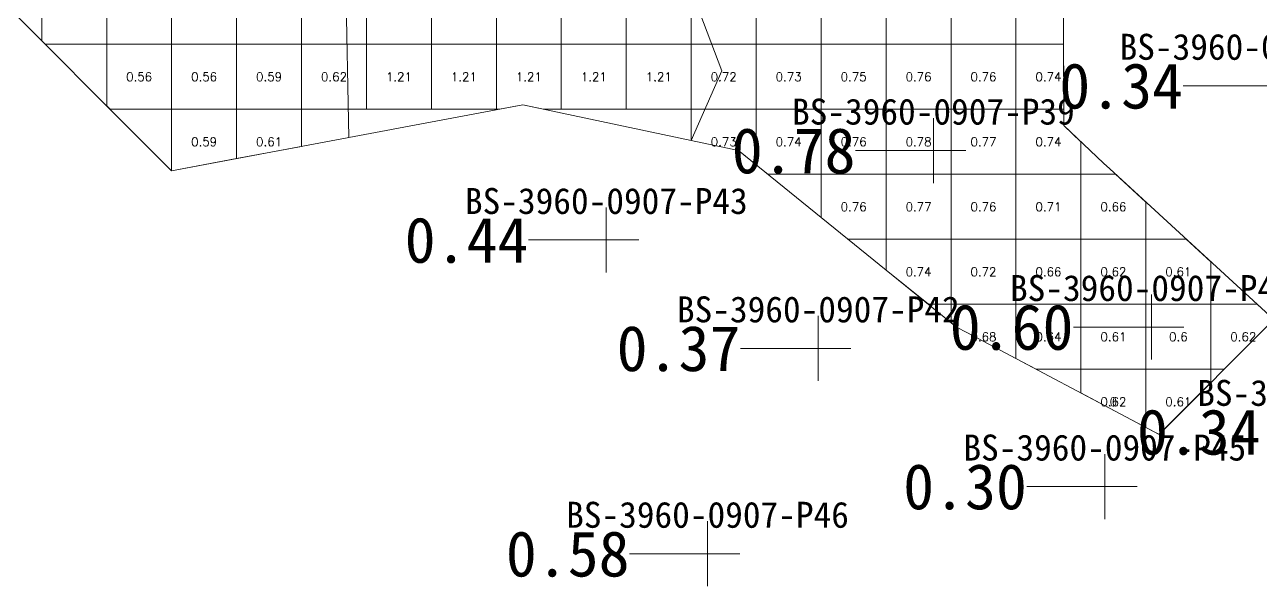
# Model space of a CAD drawing. Header units: inches. Extents: x 469987 to 470037.4, y 4349675.1 to 4349761.5.
# Drawn here: x 470002.55 to 470021.57, y 4349693.36 to 4349702 of the extents above; entities that cross this region are included whole.
import ezdxf
from ezdxf.enums import TextEntityAlignment as Align

# ---------------------------------------------------------------- set-up
doc = ezdxf.new("R2010")
doc.units = ezdxf.units.IN
doc.header["$MEASUREMENT"] = 0
for name, color, linetype, lineweight in [('0.500-1.000', 7, 'Continuous', 0), ('1.000-1.500', 7, 'Continuous', 0), ('孔口文字', 7, 'Continuous', 0), ('点', 7, 'Continuous', 0), ('爆区方格网', 7, 'Continuous', 0), ('线条', 7, 'Continuous', 0), ('钻孔', 7, 'Continuous', 0)]:
    doc.layers.add(name, color=color, linetype=linetype, lineweight=lineweight)
doc.styles.add('3dmine_textStyle_1', font='txt.shx', dxfattribs={"height": 1, "bigfont": 'gbcbig.shx'})
doc.styles.add('3dmine_textStyle_3', font='simsunb.ttf', dxfattribs={"height": 1})

msp = doc.modelspace()

# ---------------------------------------------------------------- hatches: boundary and pattern name
at = {"layer": '钻孔', "linetype": 'Continuous', "lineweight": 0, "true_color": 0x00ffff, "extrusion": (0, 1, 0)}
for points in [[(-470017.538, 3949.688), (-470016.538, 3949.688), (-470016.538, 3960.688), (-470017.538, 3960.688)], [(-470020.894, 3949.605), (-470019.894, 3949.605), (-470019.894, 3960.605), (-470020.894, 3960.605)], [(-470014.06, 3949.687), (-470013.06, 3949.687), (-470013.06, 3960.687), (-470014.06, 3960.687)]]:
    msp.add_hatch(color=4, dxfattribs=at).paths.add_polyline_path(points, flags=0)
at = {"layer": '钻孔', "linetype": 'Continuous', "lineweight": 0, "true_color": 0x808080, "extrusion": (0, 1, 0)}
for points in [[(-470012.502, 3949.671), (-470011.502, 3949.671), (-470011.502, 3960.671), (-470012.502, 3960.671)], [(-470015.766, 3949.677), (-470014.766, 3949.677), (-470014.766, 3960.677), (-470015.766, 3960.677)], [(-470020.177, 3949.678), (-470019.177, 3949.678), (-470019.177, 3960.678), (-470020.177, 3960.678)]]:
    msp.add_hatch(color=8, dxfattribs=at).paths.add_polyline_path(points, flags=0)

# ---------------------------------------------------------------- linework, layer by layer
at = {"layer": '0.500-1.000', "color": 4, "linetype": 'Continuous', "lineweight": 0, "true_color": 0x00ffff}
for points in [[(470018.543, 4349702.298), (470018.545, 4349700.452), (470019.158, 4349699.874), (470019.252, 4349699.785), (470021.777, 4349697.467), (470020.012, 4349695.701), (470017.051, 4349697.268), (470016.894, 4349697.352), (470015.216, 4349698.709), (470013.538, 4349700.066), (470012.808, 4349700.221), (470013.278, 4349701.293), (470011.378, 4349706.311)], [(470007.445, 4349704.992), (470007.537, 4349700.267), (470007.513, 4349700.263), (470004.808, 4349699.756), (470001.808, 4349702.756)]]:
    msp.add_lwpolyline(points, dxfattribs=at)
at = {"layer": '1.000-1.500', "color": 4, "linetype": 'Continuous', "lineweight": 0, "true_color": 0x00ffff}
msp.add_lwpolyline([(470011.378, 4349706.311), (470013.278, 4349701.293), (470012.808, 4349700.221), (470010.219, 4349700.77), (470007.537, 4349700.267), (470007.445, 4349704.992), (470010.759, 4349706.553), (470011.378, 4349706.311)], dxfattribs=at)
at = {"layer": '点', "color": 138, "linetype": 'Continuous', "lineweight": 0, "true_color": 0x004c4c}
for points, elevation in [([(470022.081, 4349701.063), (470021.081, 4349701.063)], 3960.641), ([(470016.538, 4349699.566), (470016.538, 4349700.566)], 3960.688), ([(470017.038, 4349700.066), (470016.038, 4349700.066)], 3960.688), ([(470011.502, 4349698.191), (470011.502, 4349699.191)], 3960.671), ([(470012.002, 4349698.691), (470011.002, 4349698.691)], 3960.671), ([(470019.894, 4349696.852), (470019.894, 4349697.852)], 3960.605), ([(470014.766, 4349696.524), (470014.766, 4349697.524)], 3960.677), ([(470020.394, 4349697.352), (470019.394, 4349697.352)], 3960.605), ([(470015.266, 4349697.024), (470014.266, 4349697.024)], 3960.677), ([(470019.177, 4349694.398), (470019.177, 4349695.398)], 3960.678), ([(470019.677, 4349694.898), (470018.677, 4349694.898)], 3960.678), ([(470013.06, 4349693.364), (470013.06, 4349694.364)], 3960.687), ([(470013.56, 4349693.864), (470012.56, 4349693.864)], 3960.687)]:
    msp.add_lwpolyline(points, dxfattribs=dict(at, elevation=elevation))
at = {"layer": '爆区方格网', "color": 4, "linetype": 'Continuous', "lineweight": 0, "true_color": 0x00ffff}
for points, elevation in [([(470003.809, 4349701.702), (470002.862, 4349701.702), (470002.809, 4349701.755), (470002.809, 4349702.702), (470003.809, 4349702.702), (470003.809, 4349701.702)], 3960.909), ([(470004.809, 4349701.702), (470003.809, 4349701.702), (470003.809, 4349702.702), (470004.809, 4349702.702), (470004.809, 4349701.702)], 3960.909), ([(470005.809, 4349701.702), (470004.809, 4349701.702), (470004.809, 4349702.702), (470005.809, 4349702.702), (470005.809, 4349701.702)], 3960.909), ([(470006.809, 4349701.702), (470005.809, 4349701.702), (470005.809, 4349702.702), (470006.809, 4349702.702), (470006.809, 4349701.702)], 3960.909), ([(470007.809, 4349701.702), (470006.809, 4349701.702), (470006.809, 4349702.702), (470007.809, 4349702.702), (470007.809, 4349701.702)], 3960.909), ([(470008.809, 4349701.702), (470007.809, 4349701.702), (470007.809, 4349702.702), (470008.809, 4349702.702), (470008.809, 4349701.702)], 3960.81), ([(470009.809, 4349701.702), (470008.809, 4349701.702), (470008.809, 4349702.702), (470009.809, 4349702.702), (470009.809, 4349701.702)], 3960.81), ([(470010.809, 4349701.702), (470009.809, 4349701.702), (470009.809, 4349702.702), (470010.809, 4349702.702), (470010.809, 4349701.702)], 3960.81), ([(470011.809, 4349701.702), (470010.809, 4349701.702), (470010.809, 4349702.702), (470011.809, 4349702.702), (470011.809, 4349701.702)], 3960.81), ([(470012.809, 4349701.702), (470011.809, 4349701.702), (470011.809, 4349702.702), (470012.809, 4349702.702), (470012.809, 4349701.702)], 3960.81), ([(470013.809, 4349701.702), (470012.809, 4349701.702), (470012.809, 4349702.702), (470013.809, 4349702.702), (470013.809, 4349701.702)], 3960.909), ([(470014.809, 4349701.702), (470013.809, 4349701.702), (470013.809, 4349702.702), (470014.809, 4349702.702), (470014.809, 4349701.702)], 3960.909), ([(470015.809, 4349701.702), (470014.809, 4349701.702), (470014.809, 4349702.702), (470015.809, 4349702.702), (470015.809, 4349701.702)], 3960.909), ([(470016.809, 4349701.702), (470015.809, 4349701.702), (470015.809, 4349702.702), (470016.809, 4349702.702), (470016.809, 4349701.702)], 3960.909), ([(470017.809, 4349701.702), (470016.809, 4349701.702), (470016.809, 4349702.702), (470017.809, 4349702.702), (470017.809, 4349701.702)], 3960.909), ([(470018.809, 4349702.525), (470018.543, 4349702.298), (470018.543, 4349701.702), (470017.809, 4349701.702), (470017.809, 4349702.702), (470018.809, 4349702.702), (470018.809, 4349702.525)], 3960.909), ([(470004.809, 4349700.702), (470003.862, 4349700.702), (470003.809, 4349700.755), (470003.809, 4349701.702), (470004.809, 4349701.702), (470004.809, 4349700.702)], 3960.909), ([(470005.809, 4349700.702), (470004.809, 4349700.702), (470004.809, 4349701.702), (470005.809, 4349701.702), (470005.809, 4349700.702)], 3960.909), ([(470006.809, 4349700.702), (470005.809, 4349700.702), (470005.809, 4349701.702), (470006.809, 4349701.702), (470006.809, 4349700.702)], 3960.909), ([(470007.809, 4349700.702), (470006.809, 4349700.702), (470006.809, 4349701.702), (470007.809, 4349701.702), (470007.809, 4349700.702)], 3960.909), ([(470008.809, 4349700.702), (470007.809, 4349700.702), (470007.809, 4349701.702), (470008.809, 4349701.702), (470008.809, 4349700.702)], 3960.81), ([(470009.809, 4349700.702), (470008.809, 4349700.702), (470008.809, 4349701.702), (470009.809, 4349701.702), (470009.809, 4349700.702)], 3960.81), ([(470010.809, 4349700.702), (470010.537, 4349700.702), (470010.219, 4349700.77), (470009.859, 4349700.702), (470009.809, 4349700.702), (470009.809, 4349701.702), (470010.809, 4349701.702), (470010.809, 4349700.702)], 3960.81), ([(470011.809, 4349700.702), (470010.809, 4349700.702), (470010.809, 4349701.702), (470011.809, 4349701.702), (470011.809, 4349700.702)], 3960.81), ([(470012.809, 4349700.702), (470011.809, 4349700.702), (470011.809, 4349701.702), (470012.809, 4349701.702), (470012.809, 4349700.702)], 3960.81), ([(470013.809, 4349700.702), (470012.809, 4349700.702), (470012.809, 4349701.702), (470013.809, 4349701.702), (470013.809, 4349700.702)], 3960.909), ([(470014.809, 4349700.702), (470013.809, 4349700.702), (470013.809, 4349701.702), (470014.809, 4349701.702), (470014.809, 4349700.702)], 3960.909), ([(470015.809, 4349700.702), (470014.809, 4349700.702), (470014.809, 4349701.702), (470015.809, 4349701.702), (470015.809, 4349700.702)], 3960.909), ([(470016.809, 4349700.702), (470015.809, 4349700.702), (470015.809, 4349701.702), (470016.809, 4349701.702), (470016.809, 4349700.702)], 3960.909), ([(470017.809, 4349700.702), (470016.809, 4349700.702), (470016.809, 4349701.702), (470017.809, 4349701.702), (470017.809, 4349700.702)], 3960.909), ([(470018.545, 4349700.702), (470017.809, 4349700.702), (470017.809, 4349701.702), (470018.543, 4349701.702), (470018.545, 4349700.702)], 3960.909), ([(470005.809, 4349699.943), (470004.809, 4349699.756), (470004.809, 4349700.702), (470005.809, 4349700.702), (470005.809, 4349699.943)], 3960.909), ([(470006.809, 4349700.131), (470005.809, 4349699.943), (470005.809, 4349700.702), (470006.809, 4349700.702), (470006.809, 4349700.131)], 3960.909), ([(470013.809, 4349699.847), (470013.538, 4349700.066), (470012.809, 4349700.221), (470012.809, 4349700.702), (470013.809, 4349700.702), (470013.809, 4349699.847)], 3960.909), ([(470014.809, 4349699.702), (470013.988, 4349699.702), (470013.809, 4349699.847), (470013.809, 4349700.702), (470014.809, 4349700.702), (470014.809, 4349699.702)], 3960.909), ([(470015.809, 4349699.702), (470014.809, 4349699.702), (470014.809, 4349700.702), (470015.809, 4349700.702), (470015.809, 4349699.702)], 3960.909), ([(470016.809, 4349699.702), (470015.809, 4349699.702), (470015.809, 4349700.702), (470016.809, 4349700.702), (470016.809, 4349699.702)], 3960.909), ([(470017.809, 4349699.702), (470016.809, 4349699.702), (470016.809, 4349700.702), (470017.809, 4349700.702), (470017.809, 4349699.702)], 3960.909), ([(470018.545, 4349700.452), (470018.809, 4349700.203), (470018.809, 4349699.702), (470017.809, 4349699.702), (470017.809, 4349700.702), (470018.545, 4349700.702), (470018.545, 4349700.452)], 3960.909), ([(470015.809, 4349698.702), (470015.224, 4349698.702), (470015.216, 4349698.709), (470014.809, 4349699.038), (470014.809, 4349699.702), (470015.809, 4349699.702), (470015.809, 4349698.702)], 3960.909), ([(470016.809, 4349698.702), (470015.809, 4349698.702), (470015.809, 4349699.702), (470016.809, 4349699.702), (470016.809, 4349698.702)], 3960.909), ([(470017.809, 4349698.702), (470016.809, 4349698.702), (470016.809, 4349699.702), (470017.809, 4349699.702), (470017.809, 4349698.702)], 3960.909), ([(470018.809, 4349698.702), (470017.809, 4349698.702), (470017.809, 4349699.702), (470018.809, 4349699.702), (470018.809, 4349698.702)], 3960.909), ([(470019.809, 4349699.274), (470019.809, 4349698.702), (470018.809, 4349698.702), (470018.809, 4349699.702), (470019.342, 4349699.702), (470019.809, 4349699.274)], 3960.909), ([(470016.809, 4349697.702), (470016.461, 4349697.702), (470015.809, 4349698.229), (470015.809, 4349698.702), (470016.809, 4349698.702), (470016.809, 4349697.702)], 3960.909), ([(470017.809, 4349697.702), (470016.809, 4349697.702), (470016.809, 4349698.702), (470017.809, 4349698.702), (470017.809, 4349697.702)], 3960.909), ([(470018.809, 4349697.702), (470017.809, 4349697.702), (470017.809, 4349698.702), (470018.809, 4349698.702), (470018.809, 4349697.702)], 3960.909), ([(470019.809, 4349697.702), (470018.809, 4349697.702), (470018.809, 4349698.702), (470019.809, 4349698.702), (470019.809, 4349697.702)], 3960.909), ([(470020.809, 4349698.355), (470020.809, 4349697.702), (470019.809, 4349697.702), (470019.809, 4349698.702), (470020.431, 4349698.702), (470020.809, 4349698.355)], 3960.909), ([(470017.809, 4349696.867), (470017.051, 4349697.268), (470016.894, 4349697.352), (470016.809, 4349697.42), (470016.809, 4349697.702), (470017.809, 4349697.702), (470017.809, 4349696.867)], 3960.909), ([(470018.809, 4349696.702), (470018.121, 4349696.702), (470017.809, 4349696.867), (470017.809, 4349697.702), (470018.809, 4349697.702), (470018.809, 4349696.702)], 3960.909), ([(470019.809, 4349696.702), (470018.809, 4349696.702), (470018.809, 4349697.702), (470019.809, 4349697.702), (470019.809, 4349696.702)], 3960.909), ([(470020.809, 4349696.702), (470019.809, 4349696.702), (470019.809, 4349697.702), (470020.809, 4349697.702), (470020.809, 4349696.702)], 3960.909), ([(470021.777, 4349697.467), (470021.012, 4349696.702), (470020.809, 4349696.702), (470020.809, 4349697.702), (470021.521, 4349697.702), (470021.777, 4349697.467)], 3960.909), ([(470019.809, 4349695.808), (470018.809, 4349696.338), (470018.809, 4349696.702), (470019.809, 4349696.702), (470019.809, 4349695.808)], 3960.909), ([(470020.809, 4349696.499), (470020.013, 4349695.702), (470020.01, 4349695.702), (470019.809, 4349695.808), (470019.809, 4349696.702), (470020.809, 4349696.702), (470020.809, 4349696.499)], 3960.909), ([(470019.809, 4349695.808), (470019.809, 4349695.808), (470018.809, 4349696.338), (470018.809, 4349696.338), (470019.809, 4349695.808)], 3960.909)]:
    msp.add_lwpolyline(points, dxfattribs=dict(at, elevation=elevation))
at = {"layer": '线条', "color": 138, "linetype": 'Continuous', "lineweight": 0, "true_color": 0x004c4c}
for points, elevation in [([(470016.538, 4349700.066), (470016.538, 4349700.066), (470016.538, 4349700.066)], 3960.688), ([(470011.502, 4349698.691), (470011.502, 4349698.691), (470011.502, 4349698.691)], 3960.671), ([(470019.894, 4349697.352), (470019.894, 4349697.352), (470019.894, 4349697.352)], 3960.605), ([(470014.766, 4349697.024), (470014.766, 4349697.024), (470014.766, 4349697.024)], 3960.677), ([(470019.177, 4349694.898), (470019.177, 4349694.898), (470019.177, 4349694.898)], 3960.678), ([(470013.06, 4349693.864), (470013.06, 4349693.864), (470013.06, 4349693.864)], 3960.687)]:
    msp.add_lwpolyline(points, dxfattribs=dict(at, elevation=elevation))
at = {"layer": '钻孔', "color": 8, "linetype": 'Continuous', "lineweight": 0, "true_color": 0x808080}
for points, elevation in [([(470021.581, 4349701.063), (470020.381, 4349701.063)], 3960.641), ([(470021.581, 4349701.063), (470020.381, 4349701.063)], 3949.641), ([(470011.502, 4349698.691), (470010.302, 4349698.691)], 3960.671), ([(470011.502, 4349698.691), (470010.302, 4349698.691)], 3949.671), ([(470014.766, 4349697.024), (470013.566, 4349697.024)], 3960.677), ([(470014.766, 4349697.024), (470013.566, 4349697.024)], 3949.677), ([(470019.177, 4349694.898), (470017.977, 4349694.898)], 3960.678), ([(470019.177, 4349694.898), (470017.977, 4349694.898)], 3949.678)]:
    msp.add_lwpolyline(points, dxfattribs=dict(at, elevation=elevation))
at = {"layer": '钻孔', "color": 4, "linetype": 'Continuous', "lineweight": 0, "true_color": 0x00ffff}
for points, elevation in [([(470016.538, 4349700.066), (470015.338, 4349700.066)], 3960.688), ([(470016.538, 4349700.066), (470015.338, 4349700.066)], 3949.688), ([(470019.894, 4349697.352), (470018.694, 4349697.352)], 3960.605), ([(470019.894, 4349697.352), (470018.694, 4349697.352)], 3949.605), ([(470013.06, 4349693.864), (470011.86, 4349693.864)], 3960.687), ([(470013.06, 4349693.864), (470011.86, 4349693.864)], 3949.687)]:
    msp.add_lwpolyline(points, dxfattribs=dict(at, elevation=elevation))

# ---------------------------------------------------------------- texts
at = {"color": 4, "linetype": 'Continuous', "lineweight": 0, "true_color": 0x00ffff, "style": '3dmine_textStyle_1'}
for s, height, p in [('0.56', 0.1333, (470004.309, 4349701.202, 3960.909)), ('0.56', 0.1333, (470005.309, 4349701.202, 3960.909)), ('0.59', 0.1333, (470006.309, 4349701.202, 3960.909)), ('0.62', 0.1333, (470007.309, 4349701.202, 3960.909)), ('1.21', 0.1333, (470008.309, 4349701.202, 3960.81)), ('1.21', 0.1333, (470009.309, 4349701.202, 3960.81)), ('1.21', 0.1333, (470010.309, 4349701.202, 3960.81)), ('1.21', 0.1333, (470011.309, 4349701.202, 3960.81)), ('1.21', 0.1333, (470012.309, 4349701.202, 3960.81)), ('0.72', 0.1333, (470013.309, 4349701.202, 3960.909)), ('0.73', 0.1333, (470014.309, 4349701.202, 3960.909)), ('0.75', 0.1333, (470015.309, 4349701.202, 3960.909)), ('0.76', 0.1333, (470016.309, 4349701.202, 3960.909)), ('0.76', 0.1333, (470017.309, 4349701.202, 3960.909)), ('0.74', 0.1333, (470018.309, 4349701.202, 3960.909)), ('0.59', 0.1333, (470005.309, 4349700.202, 3960.909)), ('0.61', 0.1333, (470006.309, 4349700.202, 3960.909)), ('0.73', 0.1333, (470013.309, 4349700.202, 3960.909)), ('0.74', 0.1333, (470014.309, 4349700.202, 3960.909)), ('0.76', 0.1333, (470015.309, 4349700.202, 3960.909)), ('0.78', 0.1333, (470016.309, 4349700.202, 3960.909)), ('0.77', 0.1333, (470017.309, 4349700.202, 3960.909)), ('0.74', 0.1333, (470018.309, 4349700.202, 3960.909)), ('0.76', 0.1333, (470015.309, 4349699.202, 3960.909)), ('0.77', 0.1333, (470016.309, 4349699.202, 3960.909)), ('0.76', 0.1333, (470017.309, 4349699.202, 3960.909)), ('0.71', 0.1333, (470018.309, 4349699.202, 3960.909)), ('0.66', 0.1333, (470019.309, 4349699.202, 3960.909)), ('0.74', 0.1333, (470016.309, 4349698.202, 3960.909)), ('0.72', 0.1333, (470017.309, 4349698.202, 3960.909)), ('0.66', 0.1333, (470018.309, 4349698.202, 3960.909)), ('0.62', 0.1333, (470019.309, 4349698.202, 3960.909)), ('0.61', 0.1333, (470020.309, 4349698.202, 3960.909)), ('0.68', 0.1333, (470017.309, 4349697.202, 3960.909)), ('0.64', 0.1333, (470018.309, 4349697.202, 3960.909)), ('0.61', 0.1333, (470019.309, 4349697.202, 3960.909)), ('0.6', 0.1333, (470020.309, 4349697.202, 3960.909)), ('0.62', 0.1333, (470021.309, 4349697.202, 3960.909)), ('0.62', 0.1333, (470019.309, 4349696.202, 3960.909)), ('0', 0.133, (470019.309, 4349696.202, 3960.909)), ('0.61', 0.1333, (470020.309, 4349696.202, 3960.909))]:
    msp.add_text(s, height=height, dxfattribs=at).set_placement(p, align=Align.MIDDLE_CENTER)
at = {"layer": '孔口文字', "color": 138, "linetype": 'Continuous', "lineweight": 0, "true_color": 0x004c4c, "style": '3dmine_textStyle_3'}
for s, p in [('BS-3960-0907-P35', (470021.581, 4349701.463, 3960.641)), ('BS-3960-0907-P39', (470016.538, 4349700.466, 3960.688)), ('BS-3960-0907-P43', (470011.502, 4349699.091, 3960.671)), ('BS-3960-0907-P40', (470019.894, 4349697.752, 3960.605)), ('BS-3960-0907-P42', (470014.766, 4349697.424, 3960.677)), ('BS-3960-0907-P41', (470022.777, 4349696.139, 3960.221)), ('BS-3960-0907-P45', (470019.177, 4349695.298, 3960.678)), ('BS-3960-0907-P46', (470013.06, 4349694.264, 3960.687))]:
    msp.add_text(s, height=0.4, dxfattribs=at).set_placement(p, align=Align.CENTER)
at = {"layer": '钻孔', "color": 8, "linetype": 'Continuous', "lineweight": 0, "true_color": 0x808080, "style": '3dmine_textStyle_3'}
for s, p in [('0.34', (470020.381, 4349701.063, 3960.641)), ('0.44', (470010.302, 4349698.691, 3960.671)), ('0.37', (470013.566, 4349697.024, 3960.677)), ('0.34', (470021.577, 4349695.739, 3960.221)), ('0.30', (470017.977, 4349694.898, 3960.678))]:
    msp.add_text(s, height=0.7, dxfattribs=at).set_placement(p, align=Align.MIDDLE_RIGHT)
at = {"layer": '钻孔', "color": 4, "linetype": 'Continuous', "lineweight": 0, "true_color": 0x00ffff, "style": '3dmine_textStyle_3'}
for s, p in [('0.78', (470015.338, 4349700.066, 3960.688)), ('0.60', (470018.694, 4349697.352, 3960.605)), ('0.58', (470011.86, 4349693.864, 3960.687))]:
    msp.add_text(s, height=0.7, dxfattribs=at).set_placement(p, align=Align.MIDDLE_RIGHT)

doc.saveas('drawing.dxf')
